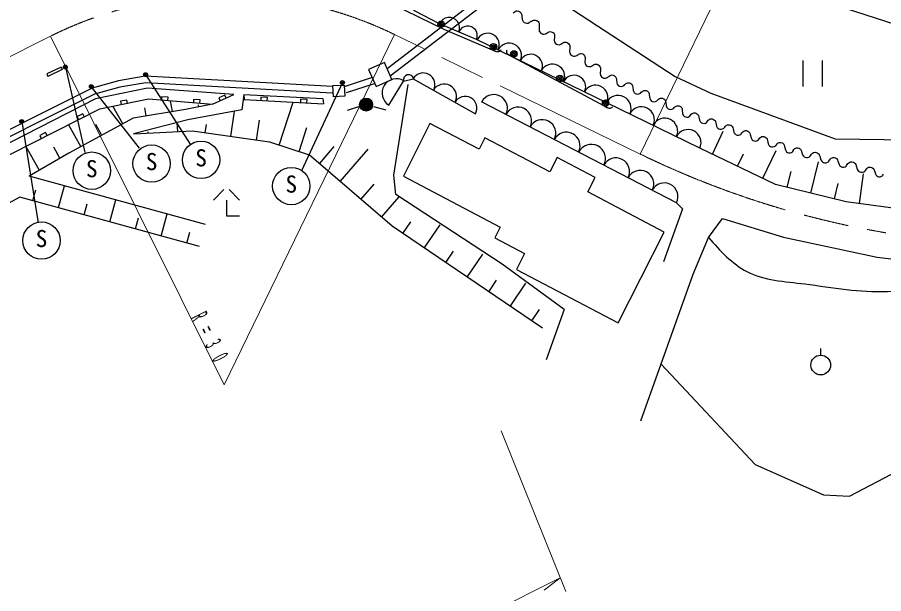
# Model space of a CAD drawing. Units: millimetres, scale not verified. Extents: x 40000 to 680000, y 20000 to 380000.
# Drawn here: x 172526 to 239295, y 265426 to 309808 of the extents above; entities that cross this region are included whole.
import ezdxf
from ezdxf.enums import TextEntityAlignment as Align

# ---------------------------------------------------------------- set-up
doc = ezdxf.new("R2010")
doc.units = ezdxf.units.MM
doc.header["$LTSCALE"] = 1000
doc.linetypes.add('CHAIN', pattern=[18.5, 12, -1.5, 3.5, -1.5])
for name, color, linetype, lineweight in [('M-BGD', 7, 'Continuous', 25), ('M-BMK', 2, 'CHAIN', 13), ('M-STR-HTXT', 7, 'Continuous', 13), ('M-STR-STRC', 7, 'Continuous', 25)]:
    doc.layers.add(name, color=color, linetype=linetype, lineweight=lineweight)
doc.styles.add('ＭＳ ゴシック', font='')
doc.styles.get('ＭＳ ゴシック').set_extended_font_data('MS Gothic')

msp = doc.modelspace()

# ---------------------------------------------------------------- linework, layer by layer
at = {"layer": 'M-BGD'}
for p, q in [((199652, 311715), (205452, 308864)), ((201025, 305867), (208105, 311302)), ((201272, 305301), (208471, 310826)), ((207920, 308094), (205074, 309318)), ((205452, 308864), (209131, 307304)), ((217948, 303223), (207920, 308094)), ((209131, 307304), (209407, 307187)), ((210420, 306914), (210684, 306772)), ((210684, 306772), (217748, 302987)), ((233063, 306475), (233068, 304475)), ((234588, 304479), (234583, 306479)), ((175905, 305962), (174788, 305446)), ((175905, 305962), (175989, 305781)), ((174788, 305446), (174872, 305265)), ((175989, 305781), (174872, 305265)), ((199875, 305163), (197705, 304469)), ((200027, 304687), (197857, 303992)), ((201167, 303043), (202287, 304890)), ((202287, 304890), (203027, 305067)), ((203027, 305067), (207836, 302371)), ((189980, 303870), (190010, 303479)), ((189980, 303870), (196071, 303570)), ((184473, 302551), (184338, 303382)), ((190010, 303479), (196128, 303153)), ((192715, 299965), (193782, 303278)), ((196071, 303570), (196128, 303153)), ((223325, 295524), (208291, 303304)), ((225119, 299727), (217948, 303223)), ((180645, 301608), (179884, 302970)), ((182456, 302221), (182356, 302833)), ((186527, 302914), (186499, 303059)), ((188987, 300639), (189268, 302587)), ((198891, 302942), (197942, 302627)), ((199971, 302934), (200938, 302677)), ((217748, 302987), (218012, 302845)), ((190962, 300354), (191182, 301879)), ((177440, 299815), (176471, 301547)), ((179042, 300712), (178577, 301544)), ((184888, 301007), (184852, 301695)), ((187011, 300924), (187102, 301559)), ((194245, 299473), (194844, 301331)), ((182617, 300889), (182611, 301003)), ((226092, 299264), (226934, 301033)), ((174234, 298023), (173191, 299886)), ((175837, 298919), (175334, 299818)), ((195809, 298539), (196944, 299856)), ((197408, 297162), (199563, 299665)), ((228038, 298337), (228496, 299300)), ((229984, 297411), (231009, 299564)), ((233686, 296274), (234282, 298688)), ((231867, 296723), (232169, 297948)), ((187040, 293860), (173432, 297574)), ((237436, 295462), (237746, 297761)), ((173716, 295698), (173947, 296535)), ((175694, 295153), (176157, 296830)), ((188442, 296562), (187642, 295722)), ((188842, 296562), (189642, 295722)), ((199006, 295786), (200026, 296972)), ((235506, 295825), (235800, 297014)), ((200604, 294410), (201958, 295983)), ((177672, 294607), (177905, 295448)), ((179650, 294061), (180116, 295750)), ((183607, 292969), (184076, 294669)), ((181629, 293515), (181862, 294362)), ((202231, 293161), (202842, 294063)), ((203888, 292039), (205105, 293836)), ((185585, 292423), (185820, 293276)), ((205546, 290917), (206152, 291813)), ((207203, 289795), (208412, 291581)), ((220576, 278730), (224624, 290034)), ((208860, 288673), (209462, 289563)), ((210517, 287551), (211718, 289325)), ((212174, 286429), (212773, 287313)), ((214679, 287306), (213291, 283424)), ((234443, 283794), (234443, 284314))]:
    msp.add_line(p, q, dxfattribs=at)
for points in [[(205074, 309318), (203148, 310312), (200497, 312575), (196091, 313802), (192186, 314743), (184350, 316549), (179197, 317477)], [(212925, 316202), (210685, 316284), (209399, 315371), (209358, 314167), (210229, 313163), (214794, 310758), (223219, 305243), (225967, 303973), (235553, 300450), (245014, 300329)], [(212925, 316202), (215175, 315878), (230819, 312315), (243351, 308253), (253278, 305103), (253942, 304149), (254151, 301494)], [(210740, 310146), (210805, 310215), (210898, 310271), (210978, 310300), (211045, 310301), (211139, 310290), (211248, 310240), (211316, 310174), (211358, 310122), (211387, 310042), (211403, 309935), (211437, 309654), (211480, 309534), (211522, 309482), (211591, 309416), (211672, 309378), (211794, 309354), (211900, 309370), (211980, 309399), (212033, 309441), (212098, 309510)], [(212139, 309490), (212216, 309546), (212317, 309584), (212401, 309598), (212467, 309587), (212558, 309559), (212655, 309489), (212711, 309412), (212742, 309353), (212756, 309269), (212752, 309161), (212734, 308878), (212755, 308753), (212786, 308693), (212841, 308616), (212914, 308564), (213029, 308518), (213137, 308514), (213221, 308528), (213281, 308559), (213357, 308615)], [(213357, 308615), (213429, 308667), (213524, 308702), (213602, 308715), (213664, 308705), (213748, 308679), (213839, 308614), (213891, 308542), (213920, 308486), (213933, 308408), (213929, 308307), (213912, 308044), (213932, 307927), (213961, 307871), (214013, 307799), (214081, 307750), (214188, 307708), (214289, 307704), (214367, 307717), (214423, 307746), (214494, 307798)], [(214494, 307798), (214571, 307854), (214672, 307892), (214756, 307905), (214822, 307895), (214913, 307867), (215011, 307797), (215066, 307720), (215097, 307660), (215111, 307577), (215107, 307468), (215089, 307186), (215110, 307060), (215141, 307001), (215196, 306924), (215269, 306872), (215384, 306826), (215492, 306822), (215576, 306836), (215636, 306867), (215712, 306923)], [(209781, 307300), (209765, 307263), (209723, 307216), (209676, 307181), (209611, 307155), (209553, 307147), (209481, 307156), (209407, 307187)], [(210420, 306914), (210349, 306951), (210310, 306984), (210271, 307039), (210250, 307084), (210242, 307133), (210244, 307201), (210259, 307249), (210273, 307276)], [(215712, 306923), (215784, 306975), (215879, 307010), (215957, 307023), (216019, 307013), (216103, 306987), (216194, 306921), (216246, 306850), (216275, 306794), (216288, 306716), (216284, 306615), (216267, 306352), (216287, 306234), (216316, 306179), (216368, 306107), (216436, 306058), (216543, 306015), (216644, 306012), (216722, 306025), (216778, 306054), (216849, 306106)], [(216849, 306106), (216926, 306161), (217028, 306199), (217111, 306213), (217178, 306202), (217268, 306174), (217366, 306104), (217421, 306027), (217452, 305968), (217466, 305884), (217462, 305776), (217444, 305494), (217465, 305368), (217496, 305309), (217551, 305232), (217624, 305179), (217739, 305134), (217848, 305130), (217931, 305144), (217991, 305175), (218068, 305230)], [(196817, 304475), (182391, 305274), (180314, 304927), (178302, 304360), (103991, 267153)], [(218076, 305224), (218137, 305289), (218223, 305341), (218298, 305368), (218360, 305370), (218448, 305360), (218550, 305312), (218614, 305251), (218653, 305202), (218680, 305128), (218695, 305028), (218727, 304766), (218768, 304654), (218807, 304605), (218871, 304544), (218947, 304509), (219061, 304487), (219160, 304502), (219235, 304529), (219284, 304568), (219345, 304632)], [(196790, 303975), (182418, 304771), (180423, 304438), (178483, 303892), (104230, 266714)], [(214679, 287306), (209886, 290802), (201689, 296166), (201545, 297652), (202645, 304649)], [(219345, 304632), (219406, 304696), (219492, 304749), (219566, 304776), (219629, 304777), (219717, 304767), (219818, 304720), (219883, 304659), (219922, 304610), (219949, 304536), (219964, 304436), (219996, 304174), (220036, 304062), (220075, 304013), (220140, 303952), (220216, 303916), (220329, 303894), (220429, 303910), (220503, 303937), (220552, 303976), (220613, 304040)], [(189204, 303862), (182546, 304353), (178538, 303540), (161164, 294647)], [(161709, 294072), (178891, 302772), (182646, 303523), (187572, 303113), (189204, 303862)], [(189980, 303870), (189822, 302692), (185669, 301905), (181482, 300829)], [(188615, 303592), (188511, 303819), (188057, 303610), (188161, 303383)], [(220613, 304040), (220674, 304104), (220760, 304156), (220835, 304184), (220897, 304185), (220985, 304175), (221087, 304128), (221151, 304067), (221190, 304018), (221217, 303943), (221232, 303843), (221264, 303581), (221305, 303470), (221344, 303421), (221408, 303360), (221484, 303324), (221598, 303302), (221697, 303317), (221772, 303344), (221821, 303383), (221882, 303448)], [(181013, 303196), (180964, 303442), (180474, 303344), (180523, 303098)], [(184127, 303400), (184148, 303649), (183649, 303690), (183629, 303441)], [(186590, 303195), (186610, 303444), (186112, 303485), (186091, 303236)], [(191789, 303384), (191802, 303634), (191303, 303660), (191290, 303411)], [(194848, 303221), (194861, 303471), (194362, 303498), (194349, 303248)], [(221882, 303448), (221943, 303512), (222029, 303564), (222103, 303591), (222166, 303593), (222254, 303583), (222356, 303535), (222420, 303475), (222459, 303425), (222486, 303351), (222501, 303251), (222533, 302989), (222574, 302877), (222613, 302828), (222677, 302767), (222753, 302732), (222866, 302710), (222966, 302725), (223040, 302752), (223090, 302791), (223150, 302855)], [(187572, 303113), (185482, 302715), (181447, 302056)], [(218394, 302924), (218376, 302888), (218330, 302845), (218280, 302815), (218212, 302795), (218154, 302792), (218082, 302807), (218012, 302845)], [(223150, 302855), (223211, 302920), (223298, 302972), (223372, 302999), (223435, 303001), (223523, 302991), (223624, 302943), (223688, 302882), (223727, 302833), (223754, 302759), (223770, 302659), (223802, 302397), (223842, 302285), (223881, 302236), (223945, 302175), (224021, 302140), (224135, 302118), (224235, 302133), (224309, 302160), (224358, 302199), (224419, 302263)], [(181447, 302056), (176484, 299340), (173432, 297574)], [(177682, 302160), (177569, 302383), (177123, 302157), (177236, 301934)], [(224403, 302271), (224456, 302341), (224536, 302402), (224608, 302437), (224670, 302446), (224758, 302445), (224864, 302409), (224935, 302355), (224978, 302310), (225013, 302239), (225039, 302141), (225099, 301884), (225151, 301777), (225195, 301733), (225265, 301679), (225345, 301652), (225460, 301642), (225557, 301668), (225628, 301702), (225673, 301746), (225727, 301817)], [(225727, 301817), (225781, 301887), (225861, 301948), (225932, 301983), (225994, 301992), (226083, 301991), (226188, 301954), (226259, 301901), (226303, 301856), (226338, 301785), (226363, 301687), (226423, 301430), (226475, 301323), (226519, 301279), (226590, 301225), (226669, 301198), (226784, 301188), (226882, 301214), (226953, 301248), (226997, 301292), (227051, 301363)], [(227051, 301363), (227105, 301433), (227185, 301494), (227256, 301529), (227318, 301537), (227407, 301537), (227513, 301500), (227583, 301447), (227627, 301402), (227662, 301331), (227688, 301233), (227747, 300976), (227800, 300869), (227843, 300825), (227914, 300771), (227993, 300744), (228108, 300734), (228206, 300759), (228277, 300794), (228322, 300838), (228375, 300909)], [(174818, 300710), (174705, 300933), (174259, 300707), (174372, 300484)], [(181482, 300829), (186023, 301066), (191950, 300212), (195010, 299227)], [(228375, 300909), (228429, 300979), (228509, 301040), (228581, 301075), (228643, 301083), (228731, 301083), (228837, 301046), (228907, 300993), (228951, 300948), (228986, 300877), (229012, 300779), (229072, 300522), (229124, 300415), (229168, 300370), (229238, 300317), (229318, 300289), (229433, 300280), (229530, 300305), (229601, 300340), (229646, 300384), (229700, 300454)], [(229700, 300454), (229753, 300525), (229834, 300586), (229905, 300621), (229967, 300629), (230055, 300629), (230161, 300592), (230232, 300538), (230276, 300494), (230310, 300423), (230336, 300325), (230396, 300068), (230448, 299961), (230492, 299916), (230562, 299863), (230642, 299835), (230757, 299826), (230855, 299851), (230926, 299886), (230970, 299930), (231024, 300000)], [(231024, 300000), (231078, 300071), (231158, 300132), (231229, 300167), (231291, 300175), (231380, 300174), (231486, 300138), (231556, 300084), (231600, 300040), (231635, 299969), (231661, 299871), (231720, 299614), (231773, 299507), (231816, 299462), (231887, 299409), (231966, 299381), (232081, 299371), (232179, 299397), (232250, 299432), (232295, 299476), (232348, 299546)], [(213002, 285867), (201403, 293722), (195010, 299227)], [(311671, 274095), (298560, 277586), (289236, 280404), (280648, 283529), (262362, 290580), (257332, 292050), (244574, 294499), (236416, 295600), (230957, 296948), (225119, 299727)], [(232325, 299554), (232373, 299628), (232449, 299696), (232517, 299735), (232578, 299748), (232667, 299754), (232775, 299726), (232849, 299677), (232896, 299636), (232936, 299568), (232969, 299472), (233048, 299220), (233108, 299117), (233155, 299076), (233229, 299028), (233310, 299006), (233426, 299005), (233521, 299038), (233589, 299078), (233631, 299125), (233679, 299199)], [(233679, 299199), (233731, 299279), (233812, 299350), (233885, 299393), (233951, 299407), (234045, 299413), (234161, 299383), (234241, 299331), (234291, 299287), (234334, 299213), (234369, 299111), (234454, 298841), (234518, 298731), (234568, 298687), (234648, 298635), (234735, 298612), (234858, 298611), (234961, 298646), (235034, 298689), (235078, 298739), (235130, 298819)], [(235130, 298819), (235178, 298893), (235254, 298960), (235322, 299000), (235383, 299013), (235472, 299018), (235580, 298990), (235654, 298941), (235701, 298900), (235741, 298832), (235774, 298736), (235853, 298484), (235913, 298382), (235960, 298340), (236034, 298292), (236115, 298271), (236231, 298269), (236326, 298302), (236394, 298342), (236436, 298389), (236484, 298463)], [(236484, 298463), (236536, 298543), (236617, 298615), (236690, 298657), (236756, 298671), (236850, 298677), (236967, 298647), (237046, 298595), (237096, 298551), (237139, 298478), (237174, 298375), (237259, 298105), (237323, 297995), (237373, 297951), (237453, 297899), (237540, 297876), (237663, 297875), (237766, 297910), (237839, 297953), (237883, 298003), (237935, 298083)], [(237935, 298083), (237983, 298157), (238059, 298224), (238127, 298264), (238189, 298277), (238277, 298282), (238385, 298254), (238459, 298206), (238506, 298164), (238546, 298096), (238579, 298000), (238658, 297748), (238718, 297646), (238765, 297604), (238839, 297556), (238920, 297535), (239036, 297533), (239131, 297566), (239200, 297606), (239241, 297653), (239289, 297727)], [(186574, 292150), (172727, 295971), (163489, 290949), (160697, 285989), (153725, 282512), (145913, 278493)], [(188642, 295722), (188642, 294522), (189642, 294522)], [(223325, 295524), (223801, 295049), (222332, 290984)], [(224624, 290034), (225791, 292845), (226871, 294315), (231575, 292890), (238796, 291336), (243465, 290776), (246838, 290431), (247400, 289264), (247444, 286411), (246842, 277936), (244813, 270646)], [(222146, 283112), (229380, 275379), (234653, 273033), (236665, 272937), (243181, 276342), (244379, 277972), (247060, 283819)]]:
    msp.add_lwpolyline(points, dxfattribs=at)
for points in [[(199598, 305801), (200174, 304481), (201397, 305015), (200821, 306335)], [(197715, 304592), (197758, 303729), (196889, 303686), (196846, 304548)], [(202285, 297587), (209750, 293660), (209330, 292829), (211610, 291629), (210987, 290396), (218832, 286271), (222375, 293276), (216497, 296364), (217056, 297468), (214131, 299005), (213576, 297908), (208562, 300542), (208109, 299646), (204330, 301632)]]:
    msp.add_lwpolyline(points, close=True, dxfattribs=at)
for centre, radius in [((205183, 309275), 250), ((205183, 309275), 150), ((205183, 309275), 50), ((209229, 307534), 250), ((209229, 307534), 150), ((209229, 307534), 50), ((210802, 306992), 250), ((210802, 306992), 150), ((210802, 306992), 50), ((214334, 305100), 250), ((214334, 305100), 150), ((214334, 305100), 50), ((199410, 303091), 500), ((199410, 303091), 440), ((199410, 303091), 380), ((199410, 303091), 320), ((199410, 303091), 260), ((199410, 303091), 200), ((199410, 303091), 140), ((199410, 303091), 80), ((217866, 303207), 250), ((217866, 303207), 150), ((217866, 303207), 50), ((199410, 303091), 20), ((234443, 283034), 760)]:
    msp.add_circle(centre, radius, dxfattribs=at)
for centre, radius, start, end in [((205807, 309002), 800, 336.73245, 156.73245), ((207231, 308390), 750, 336.73245, 156.73245), ((208773, 307680), 900, 334.09155, 154.09155), ((210437, 306871), 950, 334.09155, 154.09155), ((212101, 306063), 900, 334.09155, 154.09155), ((213765, 305255), 950, 334.09155, 154.09155), ((202676, 304983), 400, 13.46231, 193.46231), ((203812, 304627), 900, 330.72295, 150.72295), ((215429, 304446), 900, 334.09155, 154.09155), ((201738, 303984), 1100, 58.75821, 238.75821), ((205426, 303722), 950, 330.72295, 150.72295), ((217093, 303638), 950, 334.09155, 154.09155), ((209248, 302809), 1050, 332.63916, 152.63916), ((207040, 302817), 900, 330.72295, 150.72295), ((218827, 302794), 1000, 334.0097, 154.0097), ((211113, 301844), 1050, 332.63916, 152.63916), ((220624, 301918), 1000, 334.0097, 154.0097), ((212979, 300879), 1050, 332.63916, 152.63916), ((222422, 301042), 1000, 334.0097, 154.0097), ((224220, 300165), 1000, 334.0097, 154.0097), ((214844, 299913), 1050, 332.63916, 152.63916), ((216753, 298925), 1100, 332.63916, 152.63916), ((218663, 297937), 1050, 332.63916, 152.63916), ((220528, 296972), 1050, 332.63916, 152.63916), ((222393, 296007), 1050, 332.63916, 152.63916)]:
    msp.add_arc(centre, radius, start, end, dxfattribs=at)
msp.add_open_spline([(225791, 292845), (226705, 291831), (227619, 290817), (228752, 290234), (230061, 289560), (231661, 289461), (233209, 289277), (235382, 289019), (237451, 288595), (239583, 288704), (241117, 288783), (242684, 289138), (244183, 288946), (245278, 288805), (246336, 288373), (247394, 287940)], degree=3, knots=[0, 0, 0, 0, 1, 1, 1, 2, 2, 2, 3, 3, 3, 4, 4, 4, 5, 5, 5, 5], dxfattribs=at)
at = {"layer": 'M-BMK'}
for p, q in [((220522, 299284), (201591, 308489)), ((175071, 308350), (102217, 271973))]:
    msp.add_line(p, q, dxfattribs=at)
for centre, radius, start, end in [((188472, 281509), 30000, 83.86545, 116.53323), ((188472, 281509), 30000, 64.06998, 81.12482), ((251131, 362237), 70000, 244.06996, 260.39534)]:
    msp.add_arc(centre, radius, start, end, dxfattribs=at)
at = {"layer": 'M-STR-HTXT'}
for p, q in [((233640, 326264), (220522, 299284)), ((214792, 265601), (209825, 277974)), ((127746, 223579), (214374, 266640)), ((214374, 266640), (213135, 265697))]:
    msp.add_line(p, q, dxfattribs=at)
msp.add_lwpolyline([(201591, 308489), (188472, 281509), (175071, 308350)], dxfattribs=at)
at = {"layer": 'M-STR-STRC'}
for p, q in [((176229, 305977), (177719, 299406)), ((182409, 305394), (185855, 300046)), ((181947, 299726), (178221, 304484)), ((197581, 304783), (194439, 297996)), ((172862, 301790), (174131, 293992))]:
    msp.add_line(p, q, dxfattribs=at)
for centre, radius in [((176229, 305977), 150), ((176229, 305977), 90), ((176229, 305977), 30), ((182409, 305394), 150), ((182409, 305394), 90), ((182409, 305394), 30), ((178221, 304484), 150), ((178221, 304484), 90), ((178221, 304484), 30), ((197581, 304783), 150), ((197581, 304783), 90), ((197581, 304783), 30), ((172862, 301790), 150), ((172862, 301790), 90), ((172862, 301790), 30), ((182877, 298544), 1440), ((186689, 298832), 1440), ((178265, 297999), 1440), ((193640, 296814), 1440), ((174389, 292618), 1440)]:
    msp.add_circle(centre, radius, dxfattribs=at)

# ---------------------------------------------------------------- texts
at = {"layer": 'M-STR-HTXT', "insert": (185879, 286673), "char_height": 1320, "attachment_point": 7, "rotation": 296.9, "style": 'ＭＳ ゴシック'}
msp.add_mtext('\\T2.92;\\W0.45;R=30', dxfattribs=at)
at = {"layer": 'M-STR-STRC', "style": 'ＭＳ ゴシック'}
for p in [(182427, 297644), (186239, 297932), (177815, 297099), (193190, 295914), (173939, 291718)]:
    msp.add_text('S', height=1320, dxfattribs=at).set_placement(p, align=Align.BOTTOM_LEFT)

doc.saveas('drawing.dxf')
